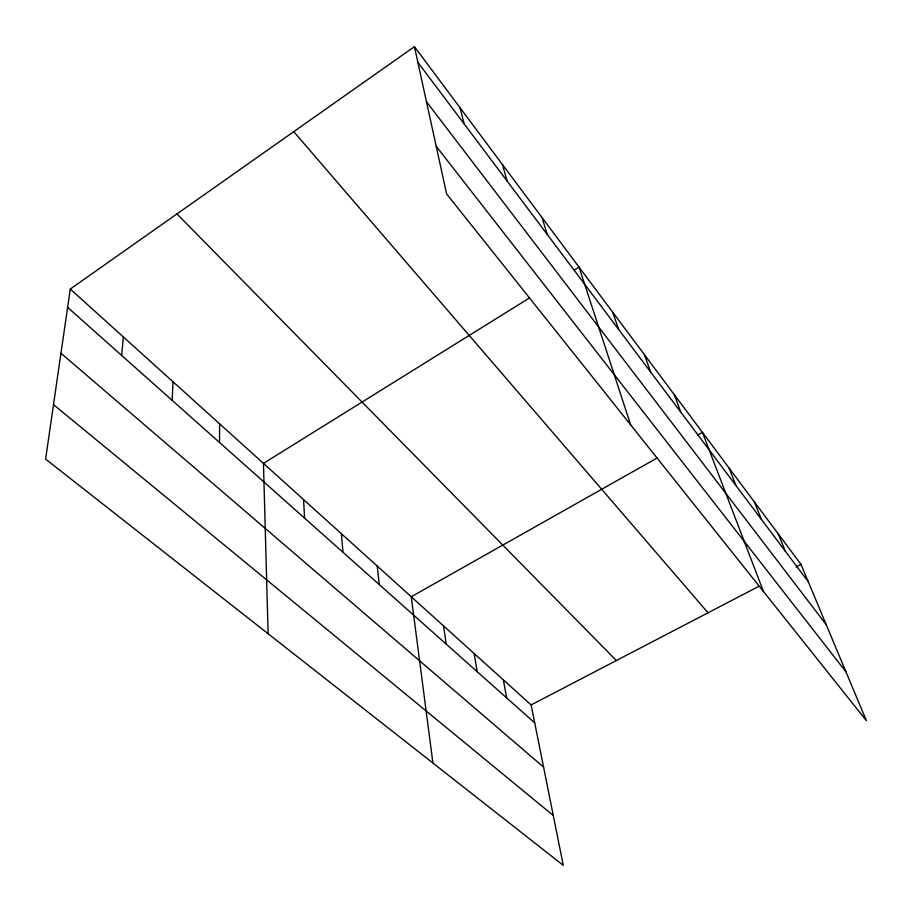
<?xml version="1.0" encoding="UTF-8"?>
<svg xmlns="http://www.w3.org/2000/svg" width="912" height="912" viewBox="0 0 912 912"><rect width="100%" height="100%" fill="white"/><g stroke="black" fill="none" stroke-linecap="round" stroke-linejoin="round"><path stroke-width="1.37" d="M219.507 442.468L219.644 423.852M172.151 400.345L173.029 381.786M121.638 355.406L123.337 336.95M70.27 289.058L45.6 459.101L563.274 865.34L531.115 704.93L70.27 289.058L414.436 46.66L801.01 564.38L866.4 720.697L446.606 193.925L414.436 46.66M529.313 298.053L263.454 463.387L268.117 633.726M574.321 270.066L579.052 267.125L630.682 424.912M657.541 457.767L411.244 596.756L432.926 763.048M697.612 435.149L702.468 432.413L763.447 591.512M531.115 704.93L758.955 586.279M796.062 566.956L801.01 564.38M53.5 404.643L553.276 815.476M60.956 353.229L543.586 767.117M67.613 307.344L534.717 722.863M176.962 213.91L616.364 660.539M293.755 131.647L708.031 612.796M436.198 146.273L845.971 671.859M426.463 101.711L826.249 624.709M417.856 62.29L808.271 581.742M778.278 533.942L785.437 551.372M754.349 501.896L761.383 519.361M729.121 468.095L735.995 485.583M674.287 394.657L680.762 412.099M644.419 354.677L650.655 372.039M612.739 312.235L618.678 329.483M542.047 217.558L547.223 234.407M502.466 164.559L507.152 181.089M460.047 107.73L464.14 123.872M503.321 679.85L506.673 697.919M474.149 653.516L477.215 671.722M443.506 625.86L446.253 644.168M377.272 566.09L379.278 584.592M341.419 533.748L342.98 552.307M303.536 499.559L304.608 518.176"/></g></svg>
